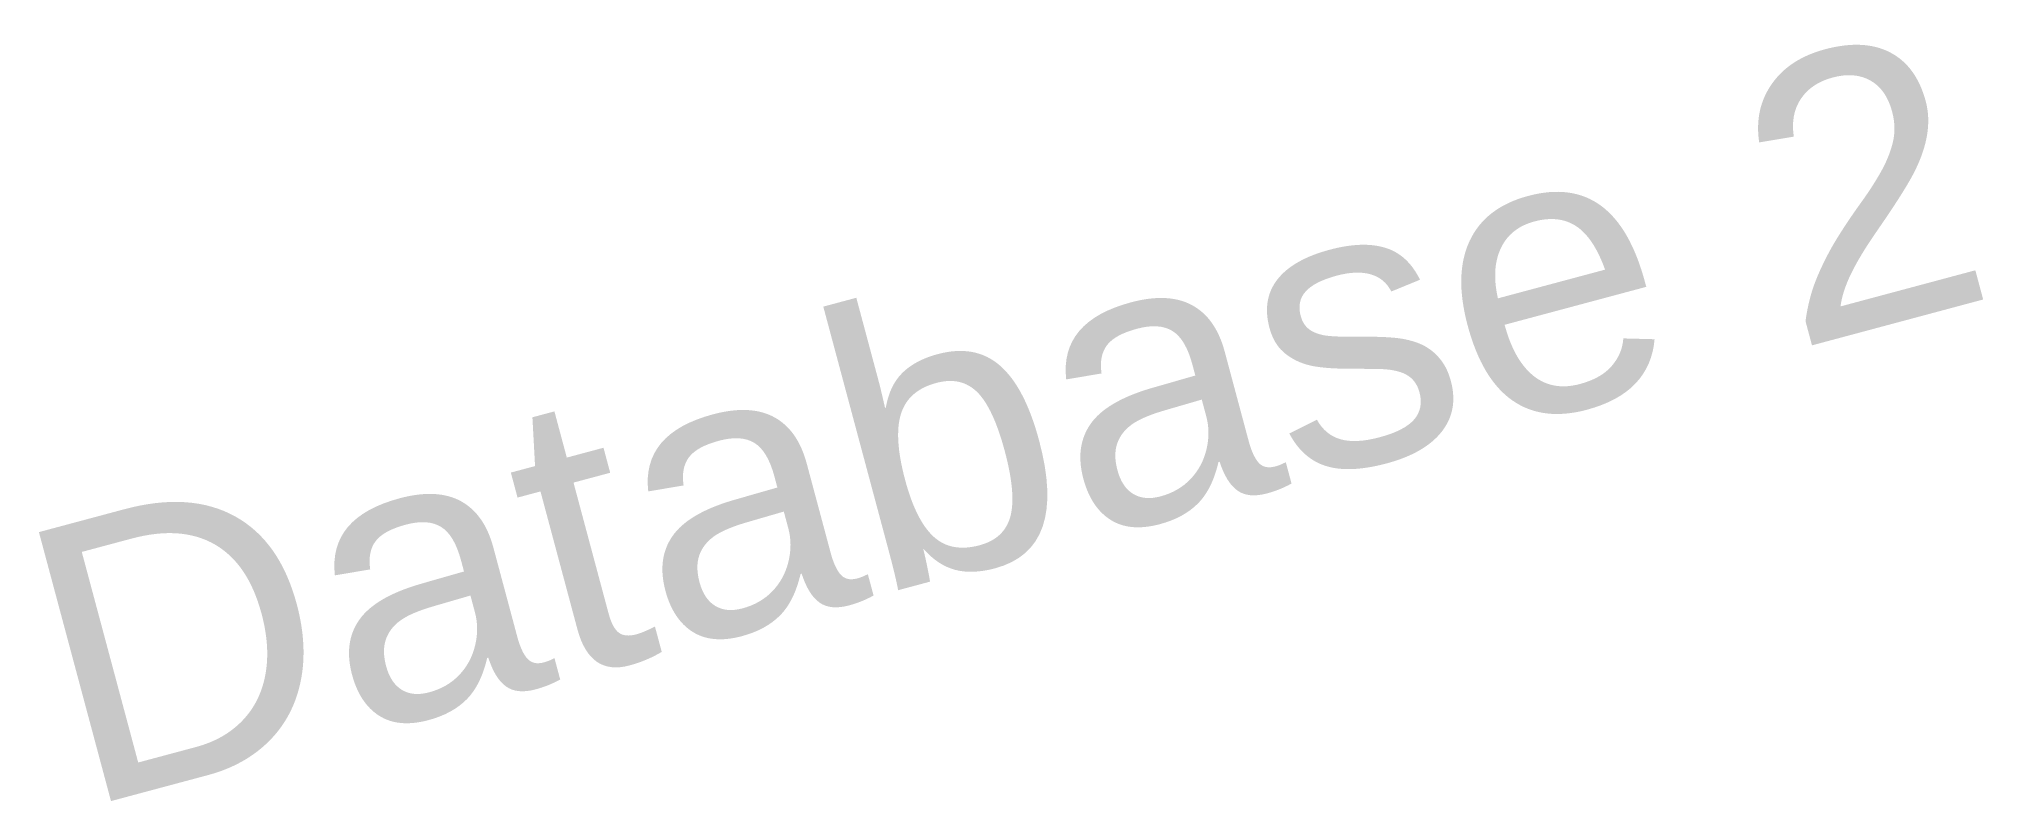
# Model space of a CAD drawing. Header units: inches. Extents: x 1 to 145, y 25 to 82.
import ezdxf

# ---------------------------------------------------------------- set-up
doc = ezdxf.new("R2010")
doc.units = ezdxf.units.IN
doc.header["$MEASUREMENT"] = 0
doc.styles.get("Standard").update_dxf_attribs({"font": 'arial.ttf'})

msp = doc.modelspace()

# ---------------------------------------------------------------- texts
msp.add_text('Database 2', height=20.576, rotation=15).set_placement((4.46, 24.65))

doc.saveas('drawing.dxf')
